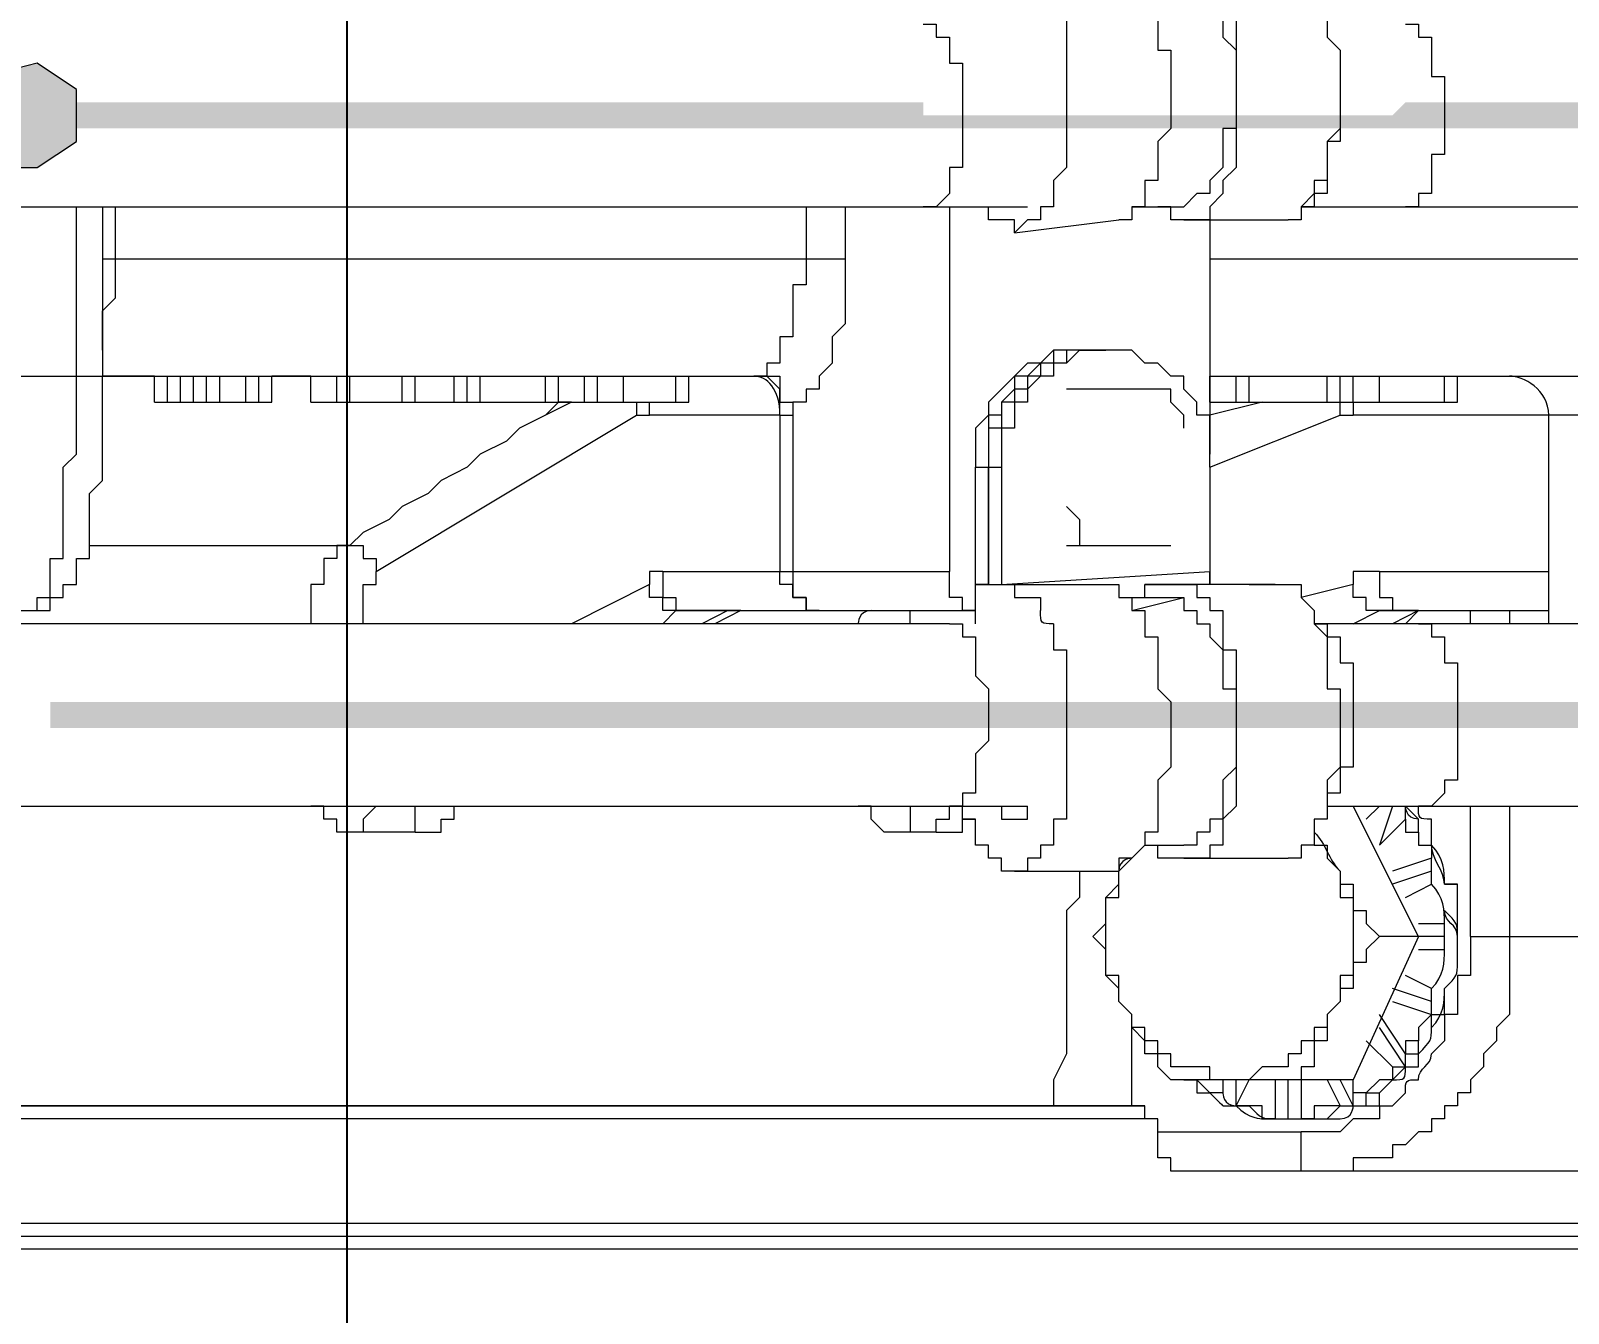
# Model space of a CAD drawing. Header units: millimetres. Extents: x 25083 to 52777, y 24772 to 45779.
# Drawn here: x 39349.61 to 39393.43, y 33806.58 to 33843.13 of the extents above; entities that cross this region are included whole.
import ezdxf

# ---------------------------------------------------------------- set-up
doc = ezdxf.new("R2010")
doc.units = ezdxf.units.MM
doc.styles.get("Standard").update_dxf_attribs({"font": ''})
doc.styles.get('Standard').set_extended_font_data('SimSun')
doc.dimstyles.new('ISO-25', dxfattribs={"dimtxt": 2.5, "dimasz": 2.5, "dimexe": 1.25, "dimexo": 0.625, "dimtad": 1, "dimtxsty": 'Standard', "dimcen": 2.5, "dimadec": 0, "dimazin": 0, "dimtfac": 1, "dimtmove": 0, "dimatfit": 3, "dimfxl": 1, "dimarcsym": 0})

# ---------------------------------------------------------------- blocks, each defined once
blk = doc.blocks.new('*D925')
at = {"color": 0, "lineweight": -2}
for p, q in [((29677.862, 34881.662), (29677.862, 32448.293)), ((40733.017, 34757.645), (40733.017, 32448.293)), ((29680.362, 32449.543), (40730.517, 32449.543))]:
    blk.add_line(p, q, dxfattribs=at)
at = {"color": 0}
for points in [[(29680.362, 32449.96), (29680.362, 32449.127), (29677.862, 32449.543)], [(40730.517, 32449.127), (40730.517, 32449.96), (40733.017, 32449.543)]]:
    blk.add_solid(points, dxfattribs=at)
at = {"layer": 'DEFPOINTS', "color": 0}
for p in [(29677.862, 34882.287), (40733.017, 34758.27), (40733.017, 32449.543)]:
    blk.add_point(p, dxfattribs=at)
at = {"color": 0, "insert": (35205.439, 32451.628), "char_height": 2.5, "attachment_point": 5}
blk.add_mtext('11055,15', dxfattribs=at)
blk = doc.blocks.new('zw$D2F4')
h = blk.add_hatch(color=7)
edge = h.paths.add_edge_path(flags=0)
edge.add_spline(control_points=[(661.019, 162.655), (661.019, 162.655), (661.019, 152.257), (661.019, 152.257), (661.019, 152.257), (661.762, 152.257), (661.762, 152.257), (661.762, 152.257), (661.762, 162.655), (661.762, 162.655), (661.762, 162.655), (661.019, 162.655), (661.019, 162.655), (661.019, 162.655), (661.019, 162.655), (661.019, 162.655)], knot_values=[0, 0, 0, 0, 1, 1, 1, 2, 2, 2, 3, 3, 3, 4, 4, 4, 5, 5, 5, 5], degree=3, periodic=0)
edge = h.paths.add_edge_path(flags=0)
edge.add_spline(control_points=[(661.019, 141.488), (661.019, 141.488), (661.019, 115.864), (661.019, 115.864), (661.019, 115.864), (661.762, 115.864), (661.762, 115.864), (661.762, 115.864), (661.762, 141.488), (661.762, 141.488), (661.762, 141.488), (661.019, 141.488), (661.019, 141.488), (661.019, 141.488), (661.019, 141.488), (661.019, 141.488)], knot_values=[0, 0, 0, 0, 1, 1, 1, 2, 2, 2, 3, 3, 3, 4, 4, 4, 5, 5, 5, 5], degree=3, periodic=0)
h = blk.add_hatch(color=7)
edge = h.paths.add_edge_path(flags=0)
edge.add_spline(control_points=[(644.308, 161.913), (644.308, 161.913), (644.308, 152.629), (644.308, 152.629), (644.308, 152.629), (643.937, 151.514), (643.937, 151.514), (643.937, 151.514), (644.679, 151.514), (644.679, 151.514), (644.679, 151.514), (644.679, 161.913), (644.679, 161.913), (644.679, 161.913), (644.308, 161.913), (644.308, 161.913), (644.308, 161.913), (644.308, 161.913), (644.308, 161.913)], knot_values=[0, 0, 0, 0, 1, 1, 1, 2, 2, 2, 3, 3, 3, 4, 4, 4, 5, 5, 5, 6, 6, 6, 6], degree=3, periodic=0)
edge = h.paths.add_edge_path(flags=0)
edge.add_spline(control_points=[(643.937, 140.745), (643.937, 140.745), (643.937, 115.121), (643.937, 115.121), (643.937, 115.121), (644.679, 115.121), (644.679, 115.121), (644.679, 115.121), (644.679, 140.745), (644.679, 140.745), (644.679, 140.745), (643.937, 140.745), (643.937, 140.745), (643.937, 140.745), (643.937, 140.745), (643.937, 140.745)], knot_values=[0, 0, 0, 0, 1, 1, 1, 2, 2, 2, 3, 3, 3, 4, 4, 4, 5, 5, 5, 5], degree=3, periodic=0)
h = blk.add_hatch(color=7)
h.dxf.hatch_style = 2
h.paths.add_polyline_path([(661.39, 142.973), (659.905, 142.602), (659.905, 141.116), (660.648, 140.002), (662.133, 140.002), (662.876, 141.116), (662.504, 142.602)])
h = blk.add_hatch(color=7)
h.dxf.hatch_style = 2
h.paths.add_polyline_path([(661.019, 115.864), (661.019, 112.893), (661.39, 112.893), (661.39, 115.864)])
h = blk.add_hatch(color=7)
h.dxf.hatch_style = 2
h.paths.add_polyline_path([(643.937, 115.121), (643.937, 112.15), (644.679, 112.15), (644.679, 115.121)])
h = blk.add_hatch(color=7)
h.dxf.hatch_style = 2
h.paths.add_polyline_path([(661.019, 112.893), (661.019, 105.095), (661.39, 105.095), (661.39, 112.893)])
h = blk.add_hatch(color=7)
h.dxf.hatch_style = 2
h.paths.add_polyline_path([(643.937, 112.15), (643.937, 104.723), (644.679, 104.723), (644.679, 112.15)])
h = blk.add_hatch(color=7)
h.dxf.hatch_style = 2
h.paths.add_polyline_path([(661.019, 105.095), (661.019, 102.124), (661.762, 102.124), (661.39, 102.495), (661.39, 105.095)])
h = blk.add_hatch(color=7)
h.dxf.hatch_style = 2
h.paths.add_polyline_path([(643.937, 104.723), (643.937, 101.752), (644.679, 101.752), (644.679, 104.723)])
h = blk.add_hatch(color=7)
edge = h.paths.add_edge_path(flags=0)
edge.add_spline(control_points=[(661.019, 102.124), (661.019, 102.124), (661.019, 94.325), (661.019, 94.325), (661.019, 94.325), (661.39, 91.726), (661.39, 91.726), (661.39, 91.726), (661.762, 91.726), (661.762, 91.726), (661.762, 91.726), (661.762, 102.124), (661.762, 102.124), (661.762, 102.124), (661.019, 102.124), (661.019, 102.124), (661.019, 102.124), (661.019, 102.124), (661.019, 102.124)], knot_values=[0, 0, 0, 0, 1, 1, 1, 2, 2, 2, 3, 3, 3, 4, 4, 4, 5, 5, 5, 6, 6, 6, 6], degree=3, periodic=0)
edge = h.paths.add_edge_path(flags=0)
edge.add_spline(control_points=[(661.762, 80.956), (661.762, 80.956), (661.762, 77.614), (661.762, 77.614), (661.762, 77.614), (662.133, 72.415), (662.133, 72.415), (662.133, 72.415), (662.504, 67.587), (662.504, 67.587), (662.504, 67.587), (662.504, 63.131), (662.504, 63.131), (662.504, 63.131), (662.876, 58.675), (662.876, 58.675), (662.876, 58.675), (662.876, 53.104), (662.876, 53.104), (662.876, 53.104), (663.619, 53.104), (663.619, 53.104), (663.619, 53.104), (663.247, 55.704), (663.247, 55.704), (663.247, 55.704), (663.247, 63.131), (663.247, 63.131), (663.247, 63.131), (662.876, 67.587), (662.876, 67.587), (662.876, 67.587), (662.504, 72.415), (662.504, 72.415), (662.504, 72.415), (662.504, 77.614), (662.504, 77.614), (662.504, 77.614), (662.133, 80.585), (662.133, 80.585), (662.133, 80.585), (662.133, 80.956), (662.133, 80.956), (662.133, 80.956), (661.762, 80.956), (661.762, 80.956), (661.762, 80.956), (661.762, 80.956), (661.762, 80.956)], knot_values=[0, 0, 0, 0, 1, 1, 1, 2, 2, 2, 3, 3, 3, 4, 4, 4, 5, 5, 5, 6, 6, 6, 7, 7, 7, 8, 8, 8, 9, 9, 9, 10, 10, 10, 11, 11, 11, 12, 12, 12, 13, 13, 13, 14, 14, 14, 15, 15, 15, 16, 16, 16, 16], degree=3, periodic=0)
h = blk.add_hatch(color=7)
edge = h.paths.add_edge_path(flags=0)
edge.add_spline(control_points=[(643.937, 101.752), (643.937, 101.752), (643.937, 93.954), (643.937, 93.954), (643.937, 93.954), (644.308, 90.983), (644.308, 90.983), (644.308, 90.983), (644.679, 90.983), (644.679, 90.983), (644.679, 90.983), (644.679, 101.752), (644.679, 101.752), (644.679, 101.752), (643.937, 101.752), (643.937, 101.752), (643.937, 101.752), (643.937, 101.752), (643.937, 101.752)], knot_values=[0, 0, 0, 0, 1, 1, 1, 2, 2, 2, 3, 3, 3, 4, 4, 4, 5, 5, 5, 6, 6, 6, 6], degree=3, periodic=0)
edge = h.paths.add_edge_path(flags=0)
edge.add_spline(control_points=[(644.679, 80.585), (644.679, 80.585), (644.679, 75.757), (644.679, 75.757), (644.679, 75.757), (645.051, 70.558), (645.051, 70.558), (645.051, 70.558), (645.051, 66.102), (645.051, 66.102), (645.051, 66.102), (645.422, 61.646), (645.422, 61.646), (645.422, 61.646), (645.422, 55.332), (645.422, 55.332), (645.422, 55.332), (645.422, 53.104), (645.422, 53.104), (645.422, 53.104), (646.165, 53.104), (646.165, 53.104), (646.165, 53.104), (646.165, 55.332), (646.165, 55.332), (646.165, 55.332), (645.793, 57.932), (645.793, 57.932), (645.793, 57.932), (645.793, 66.102), (645.793, 66.102), (645.793, 66.102), (645.422, 70.558), (645.422, 70.558), (645.422, 70.558), (645.051, 75.757), (645.051, 75.757), (645.051, 75.757), (645.051, 80.585), (645.051, 80.585), (645.051, 80.585), (644.679, 80.585), (644.679, 80.585), (644.679, 80.585), (644.679, 80.585), (644.679, 80.585)], knot_values=[0, 0, 0, 0, 1, 1, 1, 2, 2, 2, 3, 3, 3, 4, 4, 4, 5, 5, 5, 6, 6, 6, 7, 7, 7, 8, 8, 8, 9, 9, 9, 10, 10, 10, 11, 11, 11, 12, 12, 12, 13, 13, 13, 14, 14, 14, 15, 15, 15, 15], degree=3, periodic=0)
at = {"color": 7, "lineweight": 5}
for points in [[(629.082, 92.468), (629.082, 228.386)], [(629.825, 228.386), (629.825, 92.468)], [(632.796, 109.18), (632.796, 228.386)], [(629.454, 228.014), (629.454, 92.84)], [(633.167, 193.478), (633.167, 109.551)], [(633.167, 109.922), (633.167, 192.735)], [(658.791, 162.655), (658.791, 115.864)], [(641.708, 161.913), (641.708, 115.121)], [(646.907, 115.121), (646.907, 161.913)], [(647.279, 145.201), (647.279, 141.116)], [(653.963, 142.602), (653.963, 120.692)], [(647.279, 141.116), (647.279, 140.745), (647.65, 140.745), (647.65, 140.374), (648.021, 140.374), (648.021, 140.002), (648.764, 140.002), (648.764, 139.631), (649.136, 139.631), (650.621, 139.631), (650.992, 139.26), (653.592, 139.26)], [(647.279, 141.116), (647.65, 141.116), (647.65, 140.745), (648.764, 140.745), (648.764, 140.374), (650.25, 140.374), (650.621, 140.374), (651.364, 140.374), (651.735, 140.002), (653.963, 140.002)], [(653.963, 140.002), (658.791, 140.002)], [(649.136, 139.631), (649.136, 132.204)], [(658.791, 139.26), (653.963, 139.26)], [(653.963, 137.774), (653.963, 139.26)], [(654.706, 139.26), (655.82, 139.26), (656.191, 138.888), (657.305, 138.888)], [(657.305, 139.26), (657.305, 118.092)], [(657.305, 138.888), (658.791, 138.888)], [(653.22, 137.774), (653.963, 137.774)], [(653.22, 137.774), (653.963, 137.774)], [(653.22, 137.774), (653.963, 137.774)], [(653.22, 137.774), (653.22, 134.432)], [(653.22, 137.403), (653.963, 137.403)], [(653.22, 137.031), (653.963, 137.031)], [(653.22, 136.66), (653.963, 136.66)], [(653.22, 136.289), (653.963, 136.289)], [(653.22, 135.917), (653.963, 135.917)], [(653.22, 135.175), (653.963, 135.175)], [(653.22, 134.803), (653.963, 134.803)], [(653.22, 134.803), (653.963, 134.803)], [(653.22, 134.432), (653.963, 134.432)], [(653.22, 134.432), (653.963, 134.432)], [(653.963, 133.318), (653.963, 134.432)], [(640.966, 131.832), (640.966, 132.575), (641.337, 132.575), (641.337, 132.947), (641.708, 132.947), (641.708, 133.318)], [(649.136, 132.204), (649.136, 132.575), (648.764, 132.575), (648.764, 132.947), (648.021, 132.947), (648.021, 133.318), (647.65, 133.318), (646.907, 133.318)], [(653.22, 133.318), (653.963, 133.318)], [(653.22, 133.318), (653.22, 122.548)], [(653.22, 132.575), (653.963, 132.575)], [(649.136, 132.204), (649.136, 131.832), (648.764, 131.832), (648.764, 131.461), (648.393, 131.461)], [(652.849, 126.633), (652.478, 127.376), (652.106, 127.747), (651.735, 128.49), (651.364, 128.862), (650.992, 129.604), (650.621, 129.976), (650.25, 130.718), (649.878, 131.09), (649.507, 131.832), (649.136, 132.204)], [(653.22, 132.204), (653.963, 132.204)], [(640.966, 130.347), (640.966, 131.832)], [(641.708, 131.461), (641.337, 131.832), (640.966, 131.832)], [(646.907, 131.832), (648.021, 131.832), (648.021, 131.461), (648.393, 131.461)], [(648.393, 131.461), (652.849, 124.034)], [(653.22, 130.718), (653.963, 130.718)], [(640.966, 130.347), (641.708, 130.347)], [(640.966, 130.347), (640.966, 129.604), (641.337, 129.604), (641.337, 129.233), (641.708, 129.233), (641.708, 128.862)], [(653.22, 130.347), (653.963, 130.347)], [(653.22, 129.233), (653.963, 129.233)], [(653.22, 128.862), (653.963, 128.862)], [(653.22, 128.49), (653.963, 128.49)], [(653.22, 125.891), (652.849, 126.633)], [(653.22, 126.262), (652.849, 126.633)], [(653.22, 126.633), (653.963, 126.633)], [(653.22, 126.262), (653.963, 126.262)], [(653.22, 125.891), (653.22, 126.262)], [(648.021, 123.663), (646.907, 125.891)], [(653.22, 125.519), (653.963, 125.519)], [(653.22, 125.148), (653.963, 125.148)], [(652.849, 124.034), (652.849, 123.663)], [(653.22, 124.034), (652.849, 124.034)], [(653.22, 124.405), (653.963, 124.405)], [(647.279, 122.92), (647.279, 123.291), (647.65, 123.291), (647.65, 123.663), (648.021, 123.663)], [(648.393, 123.291), (648.393, 123.663), (648.021, 123.663)], [(652.849, 119.949), (652.849, 123.663)], [(646.907, 123.291), (647.279, 122.92)], [(646.907, 123.291), (647.279, 122.92)], [(648.393, 123.291), (647.65, 123.291), (647.65, 122.92), (647.279, 122.92), (647.279, 122.548)], [(648.393, 123.291), (648.393, 115.121)], [(647.279, 121.434), (647.279, 122.92)], [(647.279, 122.92), (647.279, 122.548)], [(653.22, 122.92), (653.963, 122.92)], [(647.279, 122.548), (647.279, 114.379)], [(653.22, 122.548), (653.963, 122.548)], [(647.279, 121.434), (646.907, 122.177)], [(647.279, 121.434), (646.907, 122.177)], [(647.279, 121.063), (646.907, 121.806)], [(647.279, 121.063), (647.279, 121.434)], [(653.963, 120.32), (653.963, 120.692)], [(653.963, 120.692), (653.963, 120.32)], [(654.335, 120.32), (653.963, 120.32), (653.963, 120.692)], [(652.849, 119.949), (653.592, 119.949), (653.963, 120.32)], [(653.963, 120.32), (653.963, 119.949), (653.592, 119.949)], [(657.305, 119.206), (656.563, 119.206), (656.563, 119.578), (655.077, 119.578), (655.077, 119.949), (654.706, 119.949), (654.335, 119.949), (654.335, 120.32)], [(647.279, 119.206), (647.65, 119.206), (647.65, 119.578), (648.021, 119.578), (648.021, 119.949), (648.393, 119.949)], [(652.849, 119.949), (648.393, 119.949)], [(652.849, 119.949), (652.849, 119.578)], [(653.592, 119.949), (653.22, 119.949), (653.22, 119.578), (652.849, 119.578)], [(648.021, 119.578), (647.65, 119.578), (647.65, 119.206), (647.279, 119.206)], [(647.279, 118.835), (647.279, 119.206)], [(647.279, 119.206), (647.279, 118.835)], [(648.393, 119.578), (648.021, 119.578)], [(652.849, 119.578), (648.393, 119.578)], [(657.305, 118.092), (655.449, 118.092), (655.077, 118.464), (654.335, 118.464), (653.963, 118.835), (653.592, 118.835), (653.592, 119.206), (653.22, 119.206), (653.22, 119.578), (652.849, 119.578)], [(658.791, 119.206), (657.305, 119.206)], [(658.791, 118.092), (657.305, 118.092)], [(640.966, 116.607), (640.966, 116.978), (641.337, 117.349), (641.708, 117.349), (641.708, 117.721)], [(640.966, 115.493), (640.966, 116.607)], [(641.708, 116.235), (640.966, 116.235), (640.966, 116.607)], [(646.907, 116.235), (647.279, 116.235), (647.279, 115.864)], [(658.791, 115.864), (658.791, 114.007)], [(661.39, 114.75), (659.905, 114.75), (659.905, 115.121), (659.162, 115.121), (658.791, 115.493), (658.791, 115.864)], [(663.99, 115.864), (663.99, 115.493), (663.619, 115.493), (663.619, 115.121), (663.247, 115.121), (662.876, 115.121), (662.876, 114.75), (661.39, 114.75)], [(640.966, 115.493), (640.966, 114.75), (641.337, 114.75), (641.337, 114.379)], [(640.966, 115.493), (641.337, 115.493), (641.337, 115.121), (641.708, 115.121)], [(641.708, 115.121), (641.708, 112.893)], [(644.308, 114.007), (643.565, 114.007), (643.194, 114.379), (642.08, 114.379), (642.08, 114.75), (641.708, 114.75), (641.708, 115.121)], [(646.907, 115.121), (646.907, 114.75), (646.536, 114.75), (646.536, 114.379), (646.165, 114.379), (645.422, 114.379), (645.051, 114.007), (644.308, 114.007)], [(647.279, 114.379), (647.279, 114.75), (647.65, 114.75), (647.65, 115.121), (648.021, 115.121), (648.393, 115.121)], [(658.791, 115.121), (648.393, 115.121)], [(639.852, 113.264), (639.852, 113.636), (640.223, 113.636), (640.223, 114.007), (640.594, 114.007), (640.594, 114.379), (641.337, 114.379), (641.337, 114.75), (641.708, 114.75)], [(646.907, 114.379), (648.021, 114.379)], [(648.021, 114.379), (651.364, 114.379)], [(648.021, 114.379), (648.021, 111.408)], [(648.021, 114.007), (648.021, 114.379)], [(648.021, 114.379), (648.021, 113.264)], [(651.364, 114.379), (651.364, 114.007)], [(654.706, 111.408), (654.706, 112.15), (654.335, 112.522), (654.335, 112.893), (653.592, 113.636), (653.22, 114.007), (652.849, 114.007), (652.478, 114.379), (651.364, 114.379)], [(648.021, 114.007), (651.364, 114.007)], [(651.364, 114.007), (648.021, 114.007)], [(651.364, 114.007), (651.364, 113.636)], [(654.706, 111.408), (654.706, 111.779), (654.335, 111.779), (654.335, 112.522), (653.963, 112.522), (653.963, 112.893), (653.592, 112.893), (653.592, 113.264), (653.22, 113.264), (653.22, 113.636), (652.478, 113.636), (652.478, 114.007), (651.364, 114.007)], [(654.706, 111.408), (654.706, 112.15), (654.335, 112.15), (654.335, 112.522), (653.963, 112.893), (653.963, 113.264), (653.592, 113.264), (653.22, 113.636), (652.849, 113.636), (652.849, 114.007), (651.364, 114.007)], [(658.048, 113.264), (658.42, 113.264), (658.42, 114.007), (658.791, 114.007)], [(658.791, 114.007), (658.791, 112.893)], [(641.708, 113.636), (641.337, 113.636), (641.337, 113.264)], [(651.364, 113.636), (648.021, 113.636)], [(648.021, 113.636), (648.393, 107.694)], [(654.706, 111.036), (654.706, 111.408), (654.335, 111.779), (654.335, 112.15), (653.963, 112.15), (653.963, 112.522), (653.592, 112.893), (653.22, 112.893), (653.22, 113.264), (652.478, 113.264), (652.478, 113.636), (651.364, 113.636)], [(639.852, 113.264), (639.852, 110.294)], [(646.907, 112.15), (646.165, 112.15), (646.165, 111.779), (642.451, 111.779), (642.08, 111.779), (641.337, 111.779), (641.337, 112.15), (640.594, 112.15), (640.594, 112.522), (640.223, 112.522), (640.223, 112.893), (639.852, 112.893), (639.852, 113.264)], [(641.337, 113.264), (641.337, 112.893), (641.708, 112.893)], [(648.021, 113.264), (647.65, 113.264), (647.65, 112.522), (647.279, 112.522)], [(648.021, 113.264), (648.021, 110.665)], [(658.048, 113.264), (658.42, 110.294)], [(658.42, 112.522), (658.42, 112.893), (658.048, 113.264)], [(666.218, 113.264), (666.218, 112.893), (665.847, 112.893), (665.847, 112.522), (665.475, 112.522), (665.104, 112.15), (664.361, 112.15), (664.361, 111.779), (663.99, 111.779), (659.905, 111.779), (659.534, 112.15), (658.791, 112.15), (658.791, 112.522)], [(658.791, 112.522), (658.42, 112.522)], [(639.852, 111.408), (639.109, 111.408), (638.737, 111.779), (634.653, 111.779), (633.91, 112.15), (633.167, 112.15)], [(649.136, 111.779), (649.136, 108.808)], [(650.25, 111.779), (649.878, 111.408), (649.136, 111.408), (649.136, 111.036)], [(653.592, 108.808), (653.592, 111.779)], [(648.021, 111.408), (648.021, 110.665)], [(654.706, 111.408), (654.706, 111.036)], [(636.138, 110.294), (636.509, 110.294), (636.881, 110.665), (637.623, 110.665), (637.995, 111.036)], [(637.995, 111.036), (638.366, 110.665), (639.109, 110.665), (639.48, 110.294), (639.852, 110.294)], [(654.706, 111.036), (654.706, 110.665)], [(636.138, 110.294), (636.881, 110.294), (636.881, 110.665), (638.737, 110.665), (639.109, 110.665), (639.109, 110.294), (639.852, 110.294)], [(648.021, 110.665), (648.021, 110.294), (647.65, 110.294), (647.65, 109.922), (647.279, 109.922), (647.279, 109.551), (646.536, 109.551), (646.536, 109.18), (645.793, 109.18), (645.422, 109.18), (645.051, 109.18), (644.679, 108.808), (642.822, 108.808), (642.451, 109.18), (640.966, 109.18), (640.966, 109.551), (640.594, 109.551), (640.223, 109.922), (640.223, 110.294), (639.852, 110.294)], [(651.364, 107.694), (652.849, 107.694), (652.849, 108.065), (653.22, 108.065), (653.592, 108.437), (653.963, 108.437), (653.963, 108.808), (654.335, 109.18), (654.335, 109.551), (654.706, 109.922), (654.706, 110.665)], [(666.218, 110.665), (666.218, 110.294), (665.475, 109.551), (665.104, 109.551), (664.733, 109.18), (664.361, 109.18), (663.247, 109.18), (663.247, 108.808), (661.019, 108.808), (660.648, 109.18), (659.534, 109.18), (659.534, 109.551), (658.791, 109.551), (658.791, 109.922)], [(633.91, 108.808), (634.281, 109.18), (634.653, 109.18), (634.653, 109.551), (635.024, 109.551), (635.395, 109.922), (635.767, 109.922), (636.138, 110.294)], [(633.91, 106.951), (633.91, 107.694), (634.281, 107.694), (634.281, 108.808), (634.653, 108.808), (634.653, 109.18), (635.024, 109.18), (635.024, 109.551), (635.395, 109.551), (635.395, 109.922), (635.767, 109.922), (636.138, 110.294)], [(658.791, 109.922), (658.42, 109.922), (658.42, 110.294)], [(632.424, 109.18), (632.796, 109.18), (632.796, 109.551), (633.167, 109.551), (633.167, 109.922)], [(633.167, 109.922), (635.395, 109.922)], [(640.594, 109.551), (640.594, 108.437)], [(647.279, 109.922), (647.65, 108.437)], [(647.65, 109.922), (647.65, 109.551)], [(647.65, 109.922), (647.65, 109.551)], [(647.65, 109.551), (648.021, 109.551)], [(647.65, 109.551), (647.65, 108.437)], [(648.021, 106.58), (648.021, 109.551)], [(648.021, 109.551), (648.021, 108.437)], [(658.791, 109.922), (658.791, 108.437)], [(631.31, 108.437), (631.31, 108.808), (631.682, 108.808), (631.682, 109.18), (632.053, 109.18)], [(632.053, 109.18), (632.424, 109.18)], [(632.424, 109.18), (632.424, 105.095)], [(640.223, 108.437), (640.223, 109.18), (640.594, 109.18)], [(658.42, 108.437), (658.42, 108.808), (658.791, 108.808), (658.791, 109.18)], [(633.91, 103.609), (633.91, 108.808)], [(652.478, 108.437), (652.849, 108.437), (653.22, 108.808), (653.592, 108.808)], [(631.31, 89.126), (631.31, 108.437)], [(633.91, 108.437), (633.91, 108.065), (633.538, 108.065), (633.538, 107.694)], [(640.223, 108.437), (640.223, 105.466)], [(648.021, 108.437), (648.021, 108.065), (647.65, 108.065), (647.65, 107.694), (647.279, 107.694), (647.279, 107.323), (646.165, 107.323), (646.165, 106.951), (645.793, 106.951), (641.708, 106.951), (641.337, 107.323), (640.594, 107.323), (640.594, 107.694), (640.223, 107.694), (640.223, 108.437)], [(647.65, 108.437), (647.279, 108.437), (647.279, 108.065), (646.907, 108.065), (646.907, 107.694), (646.536, 107.694), (646.165, 107.323), (645.793, 107.323), (645.422, 107.323), (645.051, 107.323), (645.051, 106.951), (642.822, 106.951), (642.451, 107.323), (641.337, 107.323), (641.337, 107.694), (640.966, 107.694), (640.966, 108.065), (640.594, 108.065), (640.594, 108.437)], [(648.021, 105.837), (648.021, 108.437)], [(658.42, 108.437), (658.42, 105.466)], [(658.791, 107.694), (658.42, 107.694), (658.42, 108.437)], [(666.218, 108.437), (666.218, 108.065), (665.847, 107.694), (665.475, 107.694), (665.475, 107.323), (664.733, 107.323), (664.361, 106.951), (659.905, 106.951), (659.534, 107.323), (659.162, 107.323), (658.791, 107.694)], [(665.847, 108.437), (665.847, 108.065), (665.475, 108.065), (665.475, 107.694), (664.733, 107.694), (664.733, 107.323), (663.99, 107.323), (663.619, 107.323), (663.247, 106.951), (661.019, 106.951), (661.019, 107.323), (659.905, 107.323), (659.534, 107.694), (659.162, 107.694), (659.162, 108.065), (658.791, 108.437)], [(633.538, 107.323), (633.538, 107.694), (633.91, 108.065)], [(648.393, 107.694), (648.021, 107.694)], [(651.364, 107.694), (648.393, 107.694)], [(651.364, 107.694), (652.849, 103.981)], [(658.42, 107.694), (651.735, 107.694)], [(653.22, 106.209), (652.849, 107.694)], [(653.22, 107.694), (653.963, 107.694)], [(653.22, 107.694), (653.22, 103.609)], [(653.963, 107.694), (653.963, 96.925)], [(657.305, 107.694), (657.305, 91.354)], [(632.796, 105.837), (632.796, 106.209), (633.167, 106.209), (633.167, 106.951)], [(633.167, 106.951), (633.91, 106.58)], [(633.167, 106.951), (633.91, 106.951)], [(633.91, 107.323), (633.538, 107.323)], [(636.138, 103.981), (635.767, 104.352), (635.395, 104.352), (635.395, 104.723), (635.024, 104.723), (635.024, 105.095), (634.653, 105.095), (634.653, 105.466), (634.281, 105.466), (634.281, 105.837), (634.281, 106.209), (633.91, 106.58), (633.91, 106.951)], [(653.22, 106.951), (653.963, 106.951)], [(648.021, 106.58), (648.021, 105.837)], [(653.22, 106.58), (653.963, 106.58)], [(653.22, 106.58), (653.963, 106.58)], [(633.91, 105.837), (632.796, 105.837)], [(648.021, 105.837), (648.021, 105.095), (647.65, 105.095), (647.279, 104.723), (646.907, 104.723)], [(666.589, 105.837), (666.589, 105.466), (666.218, 105.466), (666.218, 105.095), (665.847, 105.095), (665.847, 104.723), (665.104, 104.723), (664.733, 104.352), (664.361, 104.352), (663.619, 104.352), (663.247, 103.981), (661.019, 103.981), (660.648, 104.352), (659.534, 104.352), (659.534, 104.723), (659.162, 104.723), (658.791, 105.095)], [(632.796, 105.466), (633.91, 105.466)], [(646.907, 104.723), (646.536, 104.352), (645.051, 104.352), (645.051, 103.981), (642.822, 103.981), (642.451, 104.352), (641.337, 104.352), (641.337, 104.723), (640.594, 104.723), (640.594, 105.095), (640.223, 105.095), (640.223, 105.466)], [(658.791, 105.095), (658.42, 105.095), (658.42, 105.466)], [(631.31, 104.723), (631.31, 105.095), (632.053, 105.095), (632.424, 105.095)], [(633.167, 102.866), (632.796, 102.866), (632.796, 103.609), (632.424, 103.981), (632.424, 105.095)], [(633.91, 105.095), (632.796, 105.095)], [(633.167, 103.981), (633.167, 104.723), (632.796, 104.723), (632.796, 105.095)], [(636.138, 103.981), (635.767, 104.352), (635.024, 104.352), (635.024, 104.723), (634.281, 104.723), (634.281, 105.095), (633.91, 105.095)], [(648.021, 103.609), (647.65, 105.095)], [(658.791, 105.095), (658.791, 103.238)], [(661.019, 103.981), (660.648, 103.981), (660.648, 104.352), (659.162, 104.352), (659.162, 104.723), (658.791, 104.723), (658.791, 105.095)], [(637.995, 99.153), (635.767, 99.153), (635.395, 99.524), (635.024, 99.524), (634.653, 99.896), (634.281, 99.896), (633.91, 100.267), (633.538, 100.267), (633.538, 100.638), (633.167, 100.638), (633.167, 101.01), (632.796, 101.01), (632.796, 101.381), (632.424, 101.381), (632.424, 101.752), (632.053, 102.124), (632.053, 102.495), (631.682, 102.495), (631.682, 103.609), (631.31, 103.609), (631.31, 104.723)], [(632.796, 104.723), (632.796, 104.352), (633.167, 103.981), (633.167, 103.609)], [(633.91, 104.352), (633.167, 103.981)], [(640.966, 104.723), (640.594, 104.723), (640.594, 104.352), (640.223, 104.352), (639.852, 103.981)], [(641.708, 104.352), (641.708, 102.495)], [(644.308, 103.609), (642.822, 103.609), (642.822, 103.981), (642.08, 103.981), (642.08, 104.352), (641.708, 104.352)], [(646.907, 104.723), (646.907, 104.352), (646.536, 104.352), (646.536, 103.981), (645.793, 103.981), (645.793, 103.609), (644.308, 103.609)], [(646.907, 101.752), (646.907, 104.723)], [(653.22, 104.352), (653.963, 104.352)], [(633.167, 103.609), (633.91, 103.981)], [(633.167, 103.981), (633.167, 103.238), (633.538, 103.238)], [(633.167, 103.981), (633.167, 103.238), (633.538, 103.238)], [(639.852, 103.981), (639.109, 103.981), (639.109, 103.609), (637.252, 103.609), (636.881, 103.609), (636.881, 103.981), (636.138, 103.981)], [(637.995, 102.866), (637.623, 103.238), (637.252, 103.238), (637.252, 103.609), (636.509, 103.609), (636.509, 103.981), (636.138, 103.981)], [(639.852, 103.981), (639.48, 103.981), (639.48, 103.609), (638.737, 103.609), (638.737, 103.238), (638.366, 103.238), (637.995, 102.866)], [(652.849, 103.981), (652.849, 103.609)], [(652.849, 103.981), (653.22, 103.981)], [(653.22, 103.981), (653.963, 103.981)], [(633.538, 103.609), (633.91, 103.609)], [(634.281, 102.495), (633.91, 102.495), (633.91, 102.866), (633.538, 103.238), (633.538, 103.609)], [(637.995, 101.752), (633.91, 103.609)], [(637.995, 101.752), (641.708, 103.609)], [(646.907, 103.609), (647.279, 102.866)], [(646.907, 103.609), (647.279, 102.866)], [(647.279, 102.866), (647.279, 103.238), (647.65, 103.238), (647.65, 103.609), (648.021, 103.609)], [(648.393, 102.866), (648.393, 103.609), (648.021, 103.609)], [(652.849, 96.182), (652.849, 103.609)], [(653.22, 103.609), (652.849, 103.609)], [(653.22, 103.609), (653.963, 103.609)], [(653.22, 103.609), (653.22, 100.638)], [(635.024, 103.238), (634.281, 102.495)], [(641.708, 102.866), (641.337, 103.238)], [(658.791, 103.238), (658.791, 102.124)], [(634.281, 102.124), (635.395, 102.866)], [(634.653, 102.124), (635.767, 102.866)], [(637.995, 101.01), (637.995, 102.866)], [(640.594, 102.866), (641.337, 102.124)], [(641.708, 102.495), (640.594, 102.866)], [(647.279, 101.752), (647.279, 102.866)], [(647.279, 102.866), (647.279, 102.124)], [(648.393, 102.866), (647.65, 102.866), (647.65, 102.495), (647.279, 102.495), (647.279, 102.124)], [(648.393, 102.866), (648.393, 98.039)], [(653.22, 102.866), (653.963, 102.866)], [(633.91, 102.495), (634.281, 102.124), (634.653, 102.124), (634.653, 101.752), (635.024, 101.752)], [(633.91, 102.495), (634.281, 102.124), (634.653, 102.124), (634.653, 101.752), (635.024, 101.752)], [(635.767, 101.381), (635.395, 101.752), (635.024, 101.752), (635.024, 102.124), (634.653, 102.124)], [(636.138, 102.495), (635.767, 101.381)], [(636.138, 101.381), (636.509, 102.495)], [(636.509, 101.381), (636.881, 102.124)], [(639.109, 102.124), (639.48, 101.381)], [(639.852, 101.381), (639.48, 102.495)], [(640.223, 101.381), (639.852, 102.495)], [(641.337, 102.124), (640.966, 102.124), (640.966, 101.752), (640.594, 101.752), (640.594, 101.381), (640.223, 101.381)], [(641.708, 102.495), (641.708, 101.752)], [(647.279, 101.752), (646.907, 102.495)], [(646.907, 102.124), (646.907, 102.495)], [(647.279, 101.752), (646.907, 102.495)], [(647.279, 101.752), (646.907, 102.124)], [(647.279, 102.124), (647.279, 98.039)], [(658.791, 102.124), (658.791, 90.983), (659.162, 80.956), (659.534, 72.044)], [(661.39, 101.01), (660.276, 101.01), (660.276, 101.381), (659.162, 101.381), (659.162, 101.752), (658.791, 101.752), (658.791, 102.124)], [(663.99, 102.124), (663.99, 101.752), (663.619, 101.752), (663.619, 101.381), (663.247, 101.381), (662.876, 101.381), (662.504, 101.381), (662.504, 101.01), (661.39, 101.01)], [(637.623, 101.752), (637.623, 101.01)], [(638.366, 101.752), (638.366, 101.01)], [(640.966, 101.752), (641.337, 101.752)], [(640.966, 101.752), (641.337, 101.752)], [(641.708, 101.752), (641.708, 90.612), (642.08, 80.585), (642.451, 71.672), (642.822, 64.245), (643.194, 57.932), (643.194, 53.104)], [(644.308, 100.638), (642.451, 100.638), (642.451, 101.01), (642.08, 101.01), (641.708, 101.381), (641.708, 101.752)], [(646.907, 101.752), (646.907, 101.381), (646.536, 101.381), (646.536, 101.01), (646.165, 101.01), (645.793, 101.01), (645.793, 100.638), (644.308, 100.638)], [(646.907, 90.612), (646.907, 101.752)], [(647.279, 101.752), (647.279, 101.381)], [(637.995, 100.267), (636.881, 100.267), (636.881, 100.638), (635.767, 100.638), (635.767, 101.01), (635.024, 101.01), (634.653, 101.381)], [(635.395, 101.381), (635.767, 101.381), (635.767, 101.01), (636.509, 101.01)], [(635.395, 101.381), (635.767, 101.381), (635.767, 101.01), (636.509, 101.01)], [(639.48, 101.01), (639.48, 100.638)], [(653.22, 101.01), (653.963, 101.01)], [(653.22, 100.638), (653.963, 100.638)], [(637.995, 100.267), (641.708, 100.267)], [(637.995, 100.267), (637.995, 93.582)], [(646.907, 100.267), (647.279, 100.267)], [(641.708, 99.153), (637.995, 99.153)], [(647.279, 99.153), (646.907, 99.153)], [(646.907, 98.039), (652.849, 98.039)]]:
    blk.add_lwpolyline(points, dxfattribs=at)
at = {"color": 7, "lineweight": 0}
blk.add_lwpolyline([(661.39, 142.973), (659.905, 142.602), (659.905, 141.116), (660.648, 140.002), (662.133, 140.002), (662.876, 141.116), (662.504, 142.602)], close=True, dxfattribs=at)
at = {"color": 7, "lineweight": 5}
for points in [[(653.963, 140.002), (653.963, 140.002), (653.963, 140.002), (653.963, 140.002)], [(653.592, 139.26), (653.963, 139.26), (653.963, 139.26), (653.963, 139.26)], [(652.849, 123.663), (653.22, 123.663), (653.22, 123.663), (653.22, 123.663)], [(647.279, 121.434), (647.279, 121.434), (647.279, 121.434), (647.279, 121.434)], [(647.279, 121.434), (647.279, 121.434), (647.279, 121.434), (647.279, 121.434)], [(647.279, 121.434), (647.279, 121.434), (647.279, 121.063), (647.279, 121.063)], [(647.279, 121.063), (647.279, 121.063), (647.279, 121.063), (647.279, 121.063)], [(652.849, 119.949), (653.592, 119.949), (653.963, 120.32), (653.963, 120.692)], [(647.279, 117.349), (647.279, 117.721), (646.907, 117.721), (646.907, 117.721)], [(647.279, 117.349), (647.279, 117.349), (647.279, 117.349), (647.279, 117.349)], [(647.279, 114.379), (647.279, 114.379), (647.279, 114.379), (647.279, 114.379)], [(646.907, 112.15), (646.907, 112.522), (646.907, 112.522), (647.279, 112.522)], [(658.42, 112.522), (658.42, 112.522), (658.42, 112.522), (658.42, 112.522)], [(654.706, 111.036), (654.706, 111.036), (654.706, 111.408), (654.706, 111.408)], [(654.706, 111.036), (654.706, 111.036), (654.706, 111.408), (654.706, 111.408)], [(654.706, 110.665), (654.706, 110.665), (654.706, 110.665), (654.706, 111.036)], [(654.706, 111.036), (654.706, 111.036), (654.706, 111.036), (654.706, 111.036)], [(654.706, 111.036), (654.706, 111.036), (654.706, 111.036), (654.706, 111.036)], [(654.706, 111.036), (654.706, 111.036), (654.706, 111.036), (654.706, 111.036)], [(640.223, 109.922), (640.223, 109.922), (640.223, 110.294), (639.852, 110.294)], [(640.223, 109.922), (640.223, 109.922), (640.223, 109.922), (639.852, 110.294)], [(633.538, 107.694), (633.167, 107.323), (633.167, 107.323), (633.167, 107.323)], [(648.021, 107.694), (648.021, 107.694), (648.393, 107.694), (648.393, 107.694)], [(633.167, 106.951), (632.796, 106.58), (632.796, 106.209), (632.796, 106.209)], [(633.538, 107.323), (633.538, 107.323), (633.167, 107.323), (633.167, 106.951)], [(633.167, 107.323), (633.167, 107.323), (633.167, 107.323), (633.167, 107.323)], [(633.167, 107.323), (633.167, 106.951), (633.167, 106.951), (633.167, 106.951)], [(633.167, 106.951), (633.167, 106.58), (633.167, 106.58), (633.167, 106.58)], [(633.167, 106.951), (633.167, 106.951), (633.167, 106.951), (633.167, 106.951)], [(633.167, 106.58), (632.796, 106.209), (632.796, 106.209), (632.796, 105.837)], [(632.796, 106.209), (632.796, 105.837), (632.796, 105.466), (632.796, 105.095)], [(632.796, 105.837), (632.796, 105.837), (632.796, 105.466), (632.796, 105.466)], [(632.796, 105.837), (632.796, 105.837), (632.796, 105.837), (632.796, 105.466)], [(632.796, 105.466), (632.796, 105.466), (632.796, 105.466), (632.796, 105.095)], [(632.796, 105.095), (632.796, 104.723), (632.796, 104.723), (632.796, 104.723)], [(632.796, 105.095), (632.796, 105.095), (632.796, 105.095), (632.796, 104.723)], [(632.796, 105.095), (632.796, 105.095), (632.796, 105.095), (632.796, 105.095)], [(632.796, 105.095), (632.796, 104.723), (632.796, 104.723), (632.796, 104.723)], [(632.796, 105.095), (632.796, 105.095), (632.796, 104.723), (632.796, 104.723)], [(632.796, 105.095), (632.796, 105.095), (632.796, 105.095), (632.796, 105.095)], [(632.796, 105.095), (632.796, 105.095), (632.796, 105.095), (632.796, 105.095)], [(632.796, 105.095), (632.796, 105.095), (632.796, 105.095), (632.796, 105.095)], [(632.796, 105.095), (632.796, 105.095), (632.796, 105.095), (632.796, 105.095)], [(632.796, 104.723), (632.796, 104.723), (632.796, 104.723), (632.796, 104.723)], [(632.796, 104.723), (632.796, 104.723), (632.796, 104.723), (632.796, 104.723)], [(632.796, 104.723), (632.796, 104.723), (632.796, 104.723), (632.796, 104.352)], [(632.796, 104.723), (632.796, 104.723), (632.796, 104.723), (632.796, 104.723)], [(632.796, 104.352), (632.796, 104.352), (632.796, 103.981), (632.796, 103.981)], [(640.966, 104.723), (640.594, 104.352), (640.223, 104.352), (639.852, 103.981)], [(646.907, 104.723), (646.907, 104.723), (646.907, 104.723), (646.907, 104.723)], [(632.796, 103.981), (632.796, 103.609), (633.167, 103.609), (633.167, 103.609)], [(633.167, 103.981), (633.167, 103.981), (633.167, 103.981), (633.167, 103.609)], [(633.167, 103.981), (633.167, 103.981), (633.167, 103.981), (633.167, 103.981)], [(633.167, 103.609), (633.167, 103.238), (633.167, 103.238), (633.167, 103.238)], [(633.167, 103.609), (633.167, 103.609), (633.167, 103.609), (633.167, 103.609)], [(633.167, 103.609), (633.167, 103.609), (633.538, 103.609), (633.538, 103.609)], [(633.167, 103.609), (633.167, 103.609), (633.167, 103.238), (633.167, 103.238)], [(633.167, 103.238), (633.167, 103.238), (633.167, 103.238), (633.538, 103.238)], [(633.167, 103.238), (633.167, 103.238), (633.167, 103.238), (633.167, 102.866)], [(633.538, 103.238), (633.538, 102.866), (633.538, 102.866), (633.538, 102.866)], [(633.538, 103.238), (633.538, 103.238), (633.538, 103.238), (633.538, 103.238)], [(633.167, 102.866), (633.167, 102.866), (633.167, 102.866), (633.167, 102.495)], [(633.167, 102.866), (633.167, 102.866), (633.538, 102.866), (633.538, 102.866)], [(633.538, 102.866), (633.538, 102.866), (633.91, 102.495), (633.91, 102.495)], [(633.538, 102.866), (633.538, 102.866), (633.538, 102.866), (633.538, 102.866)], [(633.167, 102.495), (633.167, 102.495), (633.538, 102.124), (633.538, 102.124)], [(633.538, 102.124), (633.91, 102.124), (633.91, 102.124), (633.91, 101.752)], [(633.91, 102.495), (633.91, 102.124), (633.91, 102.124), (634.281, 102.124)], [(633.91, 102.495), (633.91, 102.495), (633.91, 102.495), (633.91, 102.495)], [(634.281, 102.495), (634.281, 102.495), (634.281, 102.495), (634.281, 102.124)], [(634.281, 102.124), (634.281, 102.124), (634.281, 101.752), (634.281, 101.752)], [(634.281, 102.124), (634.653, 102.124), (634.653, 102.124), (634.653, 102.124)], [(641.337, 102.124), (641.337, 102.124), (641.337, 102.124), (641.708, 102.124)], [(641.337, 101.752), (641.337, 101.752), (641.708, 102.124), (641.708, 102.124)], [(641.337, 101.752), (641.337, 102.124), (641.708, 102.124), (641.708, 102.124)], [(633.91, 101.752), (634.281, 101.752), (634.281, 101.381), (634.653, 101.381)], [(634.281, 101.752), (634.653, 101.752), (634.653, 101.752), (634.653, 101.752)], [(634.653, 101.752), (635.024, 101.381), (635.024, 101.381), (635.395, 101.381)], [(635.024, 101.752), (635.024, 101.752), (635.024, 101.752), (635.024, 101.752)], [(640.966, 101.752), (641.337, 101.752), (641.337, 101.752), (641.337, 101.752)], [(641.337, 101.752), (641.337, 101.752), (641.337, 101.752), (641.337, 101.752)], [(641.337, 101.752), (641.337, 101.752), (641.337, 101.752), (641.337, 101.752)], [(641.337, 101.752), (641.337, 101.752), (641.337, 101.752), (641.337, 101.752)], [(641.337, 101.381), (641.337, 101.752), (641.337, 101.752), (641.708, 101.752)], [(641.708, 101.752), (641.708, 101.752), (641.708, 101.752), (641.708, 101.752)], [(647.279, 101.752), (647.279, 101.752), (647.279, 101.752), (647.279, 101.752)], [(635.395, 101.381), (635.395, 101.381), (635.395, 101.381), (635.395, 101.381)], [(635.395, 101.381), (635.395, 101.381), (635.395, 101.381), (635.395, 101.381)], [(635.395, 101.381), (635.767, 101.01), (636.138, 101.01), (636.509, 101.01)], [(635.395, 101.381), (635.395, 101.381), (635.395, 101.381), (635.395, 101.381)], [(635.767, 101.381), (635.767, 101.381), (635.767, 101.381), (636.138, 101.381)], [(636.138, 101.381), (636.138, 101.381), (636.138, 101.381), (636.509, 101.381)], [(636.509, 101.381), (636.881, 101.01), (637.252, 101.01), (637.623, 101.01)], [(638.366, 101.01), (638.737, 101.01), (639.109, 101.01), (639.48, 101.381)], [(639.48, 101.01), (639.852, 101.01), (640.223, 101.01), (640.594, 101.381)], [(639.48, 101.381), (639.852, 101.381), (639.852, 101.381), (639.852, 101.381)], [(639.48, 101.01), (639.852, 101.01), (640.223, 101.01), (640.594, 101.381)], [(639.48, 101.01), (639.852, 101.01), (640.223, 101.381), (640.594, 101.381)], [(639.852, 101.381), (640.223, 101.381), (640.223, 101.381), (640.223, 101.381)], [(640.594, 101.381), (640.966, 101.381), (640.966, 101.381), (641.337, 101.381)], [(636.509, 101.01), (636.881, 100.638), (636.881, 100.638), (637.252, 100.638)], [(636.509, 101.01), (636.509, 101.01), (636.509, 101.01), (636.509, 101.01)], [(637.623, 101.01), (637.623, 101.01), (637.995, 101.01), (637.995, 101.01)], [(637.995, 101.01), (637.995, 101.01), (638.366, 101.01), (638.366, 101.01)], [(637.995, 100.638), (638.366, 100.638), (638.366, 100.638), (638.737, 101.01)], [(637.995, 100.638), (638.366, 100.638), (638.366, 101.01), (638.737, 101.01)], [(639.48, 100.638), (639.48, 100.638), (639.48, 101.01), (639.48, 101.01)], [(637.252, 100.638), (637.252, 100.638), (637.252, 100.638), (637.252, 100.638)], [(637.252, 100.638), (637.623, 100.638), (637.623, 100.638), (637.995, 100.638)], [(637.252, 100.638), (637.623, 100.638), (637.623, 100.638), (637.995, 100.638)], [(637.623, 100.638), (637.623, 100.638), (637.995, 100.638), (637.995, 100.638)], [(637.995, 100.638), (638.366, 100.638), (638.737, 100.638), (639.48, 100.638)], [(652.849, 98.039), (653.592, 98.039), (653.963, 98.781), (653.963, 99.153)]]:
    blk.add_open_spline(points, degree=3, dxfattribs=at)
blk = doc.blocks.new('zw$50CE')
blk.add_blockref('zw$D2F4', (22.01, 103.569))

msp = doc.modelspace()

# ---------------------------------------------------------------- linework, layer by layer
msp.add_line((39358.63, 33290.649), (39358.63, 34123.983))

# ---------------------------------------------------------------- block references
at = {"rotation": 90}
msp.add_blockref('zw$50CE', (39594.481, 33157.316), dxfattribs=at)

# ---------------------------------------------------------------- dimensions: what is measured, and where the dimension line sits
dim = msp.add_linear_dim(base=(40733.0166, 32449.5434), p1=(29677.8617, 34882.2868), p2=(40733.0166, 34758.2702), dimstyle='ISO-25')
dim.commit()
dim.dimension.update_dxf_attribs({"geometry": '*D925', "text_midpoint": (35205.4391, 32449.5434), "dimtype": 160})

doc.saveas('drawing.dxf')
